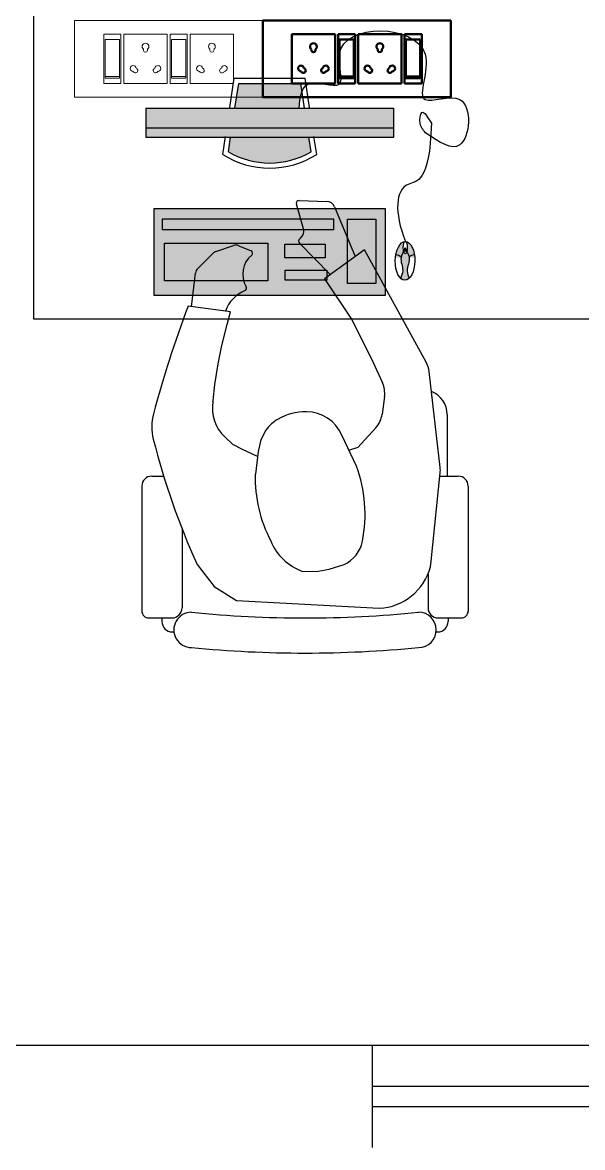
# Model space of a CAD drawing. Extents: x 11369658 to 11598203, y -3946797 to -3787209.
# Drawn here: x 11401377 to 11402474, y -3910676 to -3908473 of the extents above; entities that cross this region are included whole.
import ezdxf

# ---------------------------------------------------------------- set-up
doc = ezdxf.new("R2010")
doc.units = 0
doc.header["$MEASUREMENT"] = 0
doc.layers.get('0').update_dxf_attribs({"linetype": 'CONTINUOUS'})
doc.layers.add('ELE-2NOS OF 6-16 RAW POWER SOCKET', color=1, linetype='CONTINUOUS', lineweight=20)
doc.layers.add('ELE. 2N0S OF 6-16 UPS SOCKETS', color=191, linetype='CONTINUOUS', lineweight=15)

# ---------------------------------------------------------------- blocks, each defined once
blk = doc.blocks.new('6 MODULES RAW POWER')
at = {"layer": 'ELE-2NOS OF 6-16 RAW POWER SOCKET', "color": 1, "ltscale": 300}
for p, q in [((-6.077552437089629, 92.02330625927728), (-6.077552437089629, 19.72622087714798)), ((-6.077552437089629, 92.02330625927728), (-6.077552437089629, 19.72622087714798)), ((19.10981924441008, 92.02330625927728), (-6.077552437089629, 92.02330625927728)), ((-6.077552437089629, 92.02330625927728), (19.10981924441008, 92.02330625927728)), ((-3.978604796958763, 84.15225260881304), (-3.978604796958763, 27.59727452761222)), ((17.01087160434992, 84.15225260881304), (-3.978604796958763, 84.15225260881304)), ((17.01087160434992, 27.59727452761222), (17.01087160434992, 84.15225260881304)), ((19.10981924441008, 19.72622087714798), (19.10981924441008, 92.02330625927728)), ((23.30771452467181, 92.02330625927728), (86.64348098579245, 92.02330625927728)), ((23.30771452467181, 19.72622087714798), (23.30771452467181, 92.02330625927728)), ((86.64348098579245, 92.02330625927728), (86.64348098579245, 19.72622087714798)), ((90.8413762660542, 92.02330625927728), (90.8413762660542, 19.72622087714798)), ((90.8413762660542, 92.02330625927728), (90.8413762660542, 19.72622087714798)), ((116.0287479475539, 92.02330625927728), (90.8413762660542, 92.02330625927728)), ((90.8413762660542, 92.02330625927728), (116.0287479475539, 92.02330625927728)), ((92.94032390618506, 84.15225260881304), (92.94032390618506, 27.59727452761222)), ((113.9298003074937, 84.15225260881304), (92.94032390618506, 84.15225260881304)), ((113.9298003074937, 27.59727452761222), (113.9298003074937, 84.15225260881304)), ((116.0287479475539, 19.72622087714798), (116.0287479475539, 92.02330625927728)), ((120.2266432278156, 19.72622087714798), (120.2266432278156, 92.02330625927728)), ((120.2266432278156, 92.02330625927728), (183.5624096890423, 92.02330625927728)), ((183.5624096890423, 92.02330625927728), (183.5624096890423, 19.72622087714798)), ((-6.077552437089629, 19.72622087714798), (19.10981924441008, 19.72622087714798)), ((-3.978604796958763, 30.11601169576926), (17.01087160434992, 30.11601169576926)), ((-3.978604796958763, 27.59727452761222), (17.01087160434992, 27.59727452761222)), ((86.64348098579245, 19.72622087714798), (23.30771452467181, 19.72622087714798)), ((90.8413762660542, 19.72622087714798), (116.0287479475539, 19.72622087714798)), ((92.94032390618506, 30.11601169576926), (113.9298003074937, 30.11601169576926)), ((92.94032390618506, 27.59727452761222), (113.9298003074937, 27.59727452761222)), ((183.5624096890423, 19.72622087714798), (120.2266432278156, 19.72622087714798))]:
    blk.add_line(p, q, dxfattribs=at)
blk.add_lwpolyline([(-48.51514274815338, 0), (226, 0), (226, 111.7495271364164), (-48.51514274815338, 111.7495271364164)], close=True, dxfattribs=at)
for centre, radius, start, end in [((54.97559775526749, 73.7217762673341), 4.929470606321248, 307.1583653110645, 232.8416346889353), ((54.97559775526749, 68.79128193582112), 3.141532231910936, 161.4031195230226, 18.59688047697771), ((151.8945264584113, 73.7217762673341), 4.929470606321248, 307.1583653110644, 232.8416346889353), ((151.8945264584113, 68.79128193582112), 3.141532231910936, 161.4031195230224, 18.59688047697779), ((36.9264815646191, 41.762256586412), 4.248024088428537, 5.268912887088972, 272.5100337051845), ((40.27493976849705, 38.84012677893561), 3.427549703521761, 202.6838099297562, 75.09513666300917), ((69.67625574189651, 38.84012677893561), 3.427549703521761, 104.9048633369908, 337.3161900702437), ((73.02471394595122, 41.762256586412), 4.248024088428537, 267.4899662948152, 174.7310871129109), ((133.8454102677629, 41.762256586412), 4.248024088428537, 5.268912887088972, 272.5100337051849), ((137.1938684716409, 38.84012677893561), 3.427549703521761, 202.6838099297564, 75.09513666300917), ((166.5951844452171, 38.84012677893561), 3.427549703521761, 104.9048633369908, 337.3161900702436), ((169.943642649095, 41.762256586412), 4.248024088428537, 267.489966294815, 174.7310871129109)]:
    blk.add_arc(centre, radius, start, end, dxfattribs=at)
blk = doc.blocks.new('6MODULE-UPS')
at = {"layer": 'ELE. 2N0S OF 6-16 UPS SOCKETS', "color": 223, "lineweight": 50}
for p, q in [((-5.704992610775079, 91.87557897313167), (-5.704992610775079, 19.69455388761514)), ((-5.704992610775079, 91.87557897313167), (-5.704992610775079, 19.69455388761514)), ((19.44194516093698, 91.87557897313167), (-5.704992610775079, 91.87557897313167)), ((-5.704992610775079, 91.87557897313167), (19.44194516093698, 91.87557897313167)), ((-3.609414463126527, 84.01716091947607), (-3.609414463126527, 27.55297194127075)), ((17.34636701335901, 84.01716091947607), (-3.609414463126527, 84.01716091947607)), ((17.34636701335901, 27.55297194127075), (17.34636701335901, 84.01716091947607)), ((19.44194516093698, 19.69455388761514), (19.44194516093698, 91.87557897313167)), ((23.63310145623409, 91.87557897313167), (86.86719344731458, 91.87557897313167)), ((23.63310145623409, 19.69455388761514), (23.63310145623409, 91.87557897313167)), ((86.86719344731458, 91.87557897313167), (86.86719344731458, 19.69455388761514)), ((91.05834974261168, 91.87557897313167), (91.05834974261168, 19.69455388761514)), ((91.05834974261168, 91.87557897313167), (91.05834974261168, 19.69455388761514)), ((116.2052875143237, 91.87557897313167), (91.05834974261168, 91.87557897313167)), ((91.05834974261168, 91.87557897313167), (116.2052875143237, 91.87557897313167)), ((93.15392789026023, 84.01716091947607), (93.15392789026023, 27.55297194127075)), ((114.1097093667458, 84.01716091947607), (93.15392789026023, 84.01716091947607)), ((114.1097093667458, 27.55297194127075), (114.1097093667458, 84.01716091947607)), ((116.2052875143237, 19.69455388761514), (116.2052875143237, 91.87557897313167)), ((120.3964438096208, 19.69455388761514), (120.3964438096208, 91.87557897313167)), ((120.3964438096208, 91.87557897313167), (183.6305358008073, 91.87557897313167)), ((183.6305358008073, 91.87557897313167), (183.6305358008073, 19.69455388761514)), ((-5.704992610775079, 19.69455388761514), (19.44194516093698, 19.69455388761514)), ((-3.609414463126527, 30.06766571844901), (17.34636701335901, 30.06766571844901)), ((-3.609414463126527, 27.55297194127075), (17.34636701335901, 27.55297194127075)), ((86.86719344731458, 19.69455388761514), (23.63310145623409, 19.69455388761514)), ((91.05834974261168, 19.69455388761514), (116.2052875143237, 19.69455388761514)), ((93.15392789026023, 30.06766571844901), (114.1097093667458, 30.06766571844901)), ((93.15392789026023, 27.55297194127075), (114.1097093667458, 27.55297194127075)), ((183.6305358008073, 19.69455388761514), (120.3964438096208, 19.69455388761514))]:
    blk.add_line(p, q, dxfattribs=at)
blk.add_lwpolyline([(-48.07445681007374, 0), (225.9999999999999, 0), (225.9999999999999, 111.570132860738), (-48.07445681007374, 111.570132860738)], close=True, dxfattribs=at)
for centre, radius, start, end in [((55.25014745180962, 73.60342887925914), 4.921557205418713, 307.1583653110259, 232.8416346889742), ((55.25014745180962, 68.68084959206003), 3.136489052635769, 161.4031195229886, 18.59688047701136), ((152.0134898051964, 73.60342887925914), 4.921557205418713, 307.1583653110257, 232.8416346889744), ((152.0134898051964, 68.68084959206003), 3.136489052635769, 161.4031195229886, 18.59688047701126), ((37.23000595312307, 41.69521460455314), 4.241204630450178, 5.268912887042561, 272.5100337051888), ((40.57308879435281, 38.77777576422159), 3.422047373335929, 202.6838099297566, 75.09513666306366), ((69.92720610912527, 38.77777576422159), 3.422047373335929, 104.9048633369364, 337.3161900702435), ((73.27028895053148, 41.69521460455314), 4.241204630450178, 267.4899662948114, 174.7310871129575), ((133.9933483065098, 41.69521460455314), 4.241204630450178, 5.268912887042561, 272.5100337051888), ((137.3364311477396, 38.77777576422159), 3.422047373335929, 202.6838099297566, 75.09513666306366), ((166.6905484626885, 38.77777576422159), 3.422047373335929, 104.9048633369359, 337.3161900702436), ((170.0336313039182, 41.69521460455314), 4.241204630450178, 267.4899662948116, 174.7310871129575)]:
    blk.add_arc(centre, radius, start, end, dxfattribs=at)

msp = doc.modelspace()

# ---------------------------------------------------------------- hatches: boundary and pattern name
h = msp.add_hatch(color=8)
h.dxf.hatch_style = 1
h.paths.add_polyline_path([(11401942.34256166, -3908725.969291341), (11401938.04662714, -3908697.598370593), (11401784.63849618, -3908697.598370593), (11401780.34256166, -3908725.969291341, 0.2729957283607215)])
edge = h.paths.add_edge_path()
edge.add_spline(control_points=[(11401918.95393517, -3908640.856529093), (11401920.08337628, -3908629.05897674), (11401921.21281739, -3908617.261424386), (11401924.50983076, -3908608.199573725)], knot_values=[0, 0, 0, 0, 28.67475405181993, 28.67475405181993, 28.67475405181993, 28.67475405181993], degree=3, periodic=0)
edge.add_line((11401924.50983076, -3908608.199573725), (11401922.09256166, -3908592.235608348))
edge.add_line((11401922.09256166, -3908592.235608349), (11401800.59256166, -3908592.235608349))
edge.add_line((11401800.59256166, -3908592.235608349), (11401793.23036522, -3908640.856529093))
edge.add_line((11401793.23036522, -3908640.856529093), (11401918.95393517, -3908640.856529093))
h = msp.add_hatch(color=8)
h.dxf.hatch_style = 1
h.paths.add_polyline_path([(11402104.34256139, -3908640.856529093), (11401618.34256166, -3908640.856529093), (11401618.34256166, -3908679.352449848), (11402104.34256158, -3908679.352447499)])
h = msp.add_hatch(color=8)
h.dxf.hatch_style = 1
h.set_gradient(color1=(209, 209, 209), color2=(191, 191, 191), one_color=1, tint=0.75, name='INVCYLINDER')
h.paths.add_polyline_path([(11401618.34256166, -3908697.598370592), (11401618.34256166, -3908679.352449848), (11402104.34256158, -3908679.352447499), (11402104.34256166, -3908697.598370592)])
h = msp.add_hatch(color=8)
h.dxf.hatch_style = 1
h.paths.add_polyline_path([(11402069.15901332, -3908858.039972727), (11402013.49219013, -3908858.039972727), (11402013.49219013, -3908983.881244002), (11402069.15901332, -3908983.881244002)], flags=16)
h.paths.add_polyline_path([(11401857.35135527, -3908905.075260472), (11401655.23619481, -3908905.075260472), (11401655.23619481, -3908978.766888037), (11401857.35135527, -3908978.766888037)], flags=0)
h.paths.add_polyline_path([(11401986.33492173, -3908857.32026067), (11401651.43458704, -3908857.32026067), (11401651.43458704, -3908878.739148076), (11401986.33492173, -3908878.739148076)], flags=16)
h.paths.add_polyline_path([(11402087.57308164, -3908836.972393914), (11401635.11204169, -3908836.972393914), (11401635.11204169, -3909007.370575742), (11402087.57308164, -3909007.370575742)])
h.paths.add_polyline_path([(11401969.69953124, -3908906.816570672), (11401969.69953124, -3908933.486039531), (11401890.92564892, -3908933.486039531), (11401890.92564892, -3908906.816570672)], flags=0)
h.paths.add_polyline_path([(11401651.43458704, -3908878.739148076), (11401651.43458704, -3908857.32026067), (11401986.33492173, -3908857.32026067), (11401986.33492173, -3908878.739148076)], flags=0)
h.paths.add_polyline_path([(11401973.39104257, -3908958.012489569), (11401973.39104257, -3908977.828119098), (11401891.33953214, -3908977.828119098), (11401891.33953214, -3908958.012489568)], flags=16)
h.paths.add_polyline_path([(11402013.49219013, -3908858.039972727), (11402069.15901332, -3908858.039972727), (11402069.15901332, -3908983.881244002), (11402013.49219013, -3908983.881244002)], flags=0)
h.paths.add_polyline_path([(11401857.35135527, -3908905.075260472), (11401857.35135527, -3908978.766888037), (11401655.23619481, -3908978.766888037), (11401655.23619481, -3908905.075260472)], flags=16)
h.paths.add_polyline_path([(11401969.69953124, -3908906.816570672), (11401890.92564892, -3908906.816570672), (11401890.92564892, -3908933.486039531), (11401969.69953124, -3908933.486039531)], flags=16)
h = msp.add_hatch(color=8)
h.dxf.hatch_style = 1
h.set_gradient(color1=(209, 209, 209), color2=(191, 191, 191), one_color=1, tint=0.75, name='INVCYLINDER')
h.paths.add_polyline_path([(11402069.15901332, -3908858.039972727), (11402013.49219013, -3908858.039972727), (11402013.49219013, -3908983.881244002), (11402069.15901332, -3908983.881244002)])
h.paths.add_polyline_path([(11401857.35135527, -3908905.075260472), (11401655.23619481, -3908905.075260472), (11401655.23619481, -3908978.766888037), (11401857.35135527, -3908978.766888037)])
h.paths.add_polyline_path([(11401986.33492173, -3908857.32026067), (11401651.43458704, -3908857.32026067), (11401651.43458704, -3908878.739148076), (11401986.33492173, -3908878.739148076)])
h.paths.add_polyline_path([(11401969.69953124, -3908906.816570672), (11401890.92564892, -3908906.816570672), (11401890.92564892, -3908933.486039531), (11401969.69953124, -3908933.486039531)])
h.paths.add_polyline_path([(11401973.39104257, -3908958.012489568), (11401891.33953214, -3908958.012489568), (11401891.33953214, -3908977.828119098), (11401973.39104257, -3908977.828119098)])
h = msp.add_hatch(color=8)
h.dxf.hatch_style = 1
edge = h.paths.add_edge_path()
edge.add_arc((11402144.78057665, -3908941.248245814), 13.2539179130793, 89.25987450634818, 139.4615277697509, ccw=False)
edge.add_ellipse((11402126.62086894, -3908939.842299941), major_axis=(-0.525802816762088, -38.00888260555163), ratio=0.5040939593623253, start_angle=468.5600004422477, end_angle=540.0000000055695)
edge.add_ellipse((11402126.96075802, -3908913.866274961), major_axis=(-0.1859137336754307, -12.032857611418), ratio=0.3216880064047317, start_angle=-8.270251328212908e-08, end_angle=180.0000000275675, ccw=False)
edge.add_ellipse((11402126.96075802, -3908913.866274961), major_axis=(-0.1859137336754307, -12.032857611418), ratio=0.3216880064047317, start_angle=180.0000000275675, end_angle=359.99999991729754, ccw=False)
edge.add_ellipse((11402126.62086894, -3908939.842299941), major_axis=(-0.525802816762088, -38.00888260555163), ratio=0.5040939593623253, start_angle=540.0000000055695, end_angle=612.3013535246517)
edge.add_arc((11402108.33694495, -3908941.26688539), 13.23356822491556, 38.55279375637838, 89.17477029216798, ccw=False)
edge.add_spline(control_points=[(11402118.68604821, -3908933.019256056), (11402117.40474073, -3908941.405048491), (11402125.12559756, -3908955.851351056), (11402119.78147999, -3908969.091629406), (11402117.81792939, -3908973.956409463)], knot_values=[0.4694720371276528, 0.4694720371276528, 0.4694720371276528, 0.4694720371276528, 1.407483953357447, 1.952313826482736, 1.952313826482736, 1.952313826482736, 1.952313826482736], degree=3, periodic=0)
edge.add_ellipse((11402126.62086894, -3908939.842299941), major_axis=(-0.525802816762088, -38.00888260555163), ratio=0.5040939593623253, start_angle=334.2319715034855, end_angle=385.7680284799418)
edge.add_spline(control_points=[(11402134.47677296, -3908974.186862625), (11402132.65175679, -3908969.272765994), (11402127.61366433, -3908955.707037875), (11402135.97253792, -3908941.20110391), (11402134.70800048, -3908932.63374936)], knot_values=[0.4506270724667458, 0.4506270724667458, 0.4506270724667458, 0.4506270724667458, 0.9954569455912963, 1.954670338081569, 1.954670338081569, 1.954670338081569, 1.954670338081569], degree=3, periodic=0)
h = msp.add_hatch(color=8)
h.dxf.hatch_style = 1
edge = h.paths.add_edge_path()
edge.add_ellipse((11402126.77709504, -3908917.717427751), major_axis=(-0.02806017541154706, -4.098024485273234), ratio=0.2661020917250116, start_angle=0, end_angle=360)

# ---------------------------------------------------------------- linework, layer by layer
at = {"color": 8, "lineweight": 25, "ltscale": 500}
for p, q in [((11401398.87709057, -3909053.896902251, -0.001307588085182942), (11401398.87709057, -3908453.896902251, -0.001307588085182942)), ((11403698.73550973, -3909053.896902251, -0.001307588085182942), (11401398.87709057, -3909053.896902251, -0.001307588085182942)), ((11410377.47250969, -3910476.337495664), (11396277.47251001, -3910476.337495664)), ((11403177.47251, -3910476.337495664), (11401527.47251, -3910476.337495664)), ((11402062.01610825, -3910476.337495664), (11402062.01610825, -3910676.337495663))]:
    msp.add_line(p, q, dxfattribs=at)
at = {"color": 8, "lineweight": 25}
for p, q in [((11401783.2194802, -3908639.340677467), (11401791.88527683, -3908582.110608349)), ((11401791.88527683, -3908582.110608349), (11401930.79984649, -3908582.110608349)), ((11401939.46564312, -3908639.340677467), (11401930.79984649, -3908582.110608349)), ((11401793.23036522, -3908640.856529093), (11401800.59256166, -3908592.235608349)), ((11401800.59256166, -3908592.235608349), (11401922.09256166, -3908592.235608349)), ((11401929.45475811, -3908640.856529093), (11401922.09256166, -3908592.235608349)), ((11401618.34256166, -3908640.856529093), (11402104.34256166, -3908640.856529093)), ((11401618.34256166, -3908640.856529093), (11401618.34256166, -3908697.598370592)), ((11402104.34256166, -3908697.598370592), (11402104.34256139, -3908640.856529093)), ((11401618.34256166, -3908679.352449848), (11402104.34256153, -3908679.352447499)), ((11401618.34256166, -3908697.598370592), (11402104.34256166, -3908697.598370592)), ((11401769.33048394, -3908731.065448991), (11401774.62761116, -3908696.082518967)), ((11401780.34256166, -3908725.969291337), (11401784.63849618, -3908697.598370592)), ((11401942.34256166, -3908725.969291337), (11401938.04662714, -3908697.598370592)), ((11401953.35463939, -3908731.065448991), (11401948.05751216, -3908696.082518967)), ((11401919.18243549, -3908821.364273857), (11401973.15295075, -3908823.275250881)), ((11401635.11204169, -3908836.972393914), (11402087.57308164, -3908836.972393914)), ((11401635.11204169, -3909007.370575742), (11401635.11204169, -3908836.972393914)), ((11401927.49240819, -3908877.083460325), (11401913.53739653, -3908828.5931571)), ((11401988.22576535, -3908833.688317795), (11402029.02213234, -3908930.974268044)), ((11402087.57308164, -3908836.972393914), (11402087.57308164, -3909007.370575742)), ((11401651.43458704, -3908857.32026067), (11401986.33492173, -3908857.32026067)), ((11401651.43458704, -3908878.739148076), (11401651.43458704, -3908857.32026067)), ((11401986.33492173, -3908857.32026067), (11401986.33492173, -3908878.739148076)), ((11402013.49219013, -3908858.039972727), (11402069.15901332, -3908858.039972727)), ((11402013.49219013, -3908983.881244002), (11402013.49219013, -3908858.039972727)), ((11402069.15901332, -3908858.039972727), (11402069.15901332, -3908983.881244002)), ((11401986.33492173, -3908878.739148076), (11401651.43458704, -3908878.739148076)), ((11401655.23619481, -3908905.075260472), (11401857.35135527, -3908905.075260472)), ((11401655.23619481, -3908978.766888037), (11401655.23619481, -3908905.075260472)), ((11401755.49490804, -3908921.552520587), (11401790.55994361, -3908909.705454084)), ((11401800.92838187, -3908910.052223479), (11401824.79229873, -3908919.936541298)), ((11401857.35135527, -3908905.075260472), (11401857.35135527, -3908978.766888037)), ((11401890.92564892, -3908906.816570672), (11401969.69953124, -3908906.816570672)), ((11401890.92564892, -3908933.486039531), (11401890.92564892, -3908906.816570672)), ((11401980.07979633, -3908966.528043597), (11401919.51187474, -3908904.844133596)), ((11401920.038267, -3908896.432311988), (11401921.70718823, -3908895.111367187)), ((11401969.69953124, -3908906.816570672), (11401969.69953124, -3908933.486039531)), ((11401720.25162712, -3908954.926424827), (11401749.73290586, -3908925.149777955)), ((11401969.69953124, -3908933.486039531), (11401890.92564892, -3908933.486039531)), ((11402046.76445287, -3908918.334642441), (11401968.72230229, -3908975.184176128)), ((11402167.91646361, -3909138.335420479), (11402046.76445287, -3908918.334642441)), ((11401857.35135527, -3908978.766888037), (11401655.23619481, -3908978.766888037)), ((11401708.10914969, -3909029.461955054), (11401716.08905094, -3908963.534076286)), ((11401891.33953214, -3908958.012489568), (11401973.39104257, -3908958.012489568)), ((11401891.33953214, -3908977.828119098), (11401891.33953214, -3908958.012489568)), ((11401973.39104257, -3908977.828119098), (11401891.33953214, -3908977.828119098)), ((11401968.72230229, -3908975.184176128), (11402021.31315928, -3909053.939465042)), ((11401973.39104257, -3908958.012489568), (11401973.39104257, -3908977.828119098)), ((11402069.15901332, -3908983.881244002), (11402013.49219013, -3908983.881244002)), ((11402087.57308164, -3909007.370575742), (11401635.11204169, -3909007.370575742)), ((11401784.17576608, -3909039.733669942), (11401701.39297151, -3909028.706102614)), ((11401777.8352959, -3909064.064474978), (11401784.17576608, -3909039.733669942)), ((11401767.21883414, -3909105.245118593), (11401777.8352959, -3909064.064474978)), ((11402021.31315928, -3909053.939465042), (11402060.41484785, -3909130.575492267)), ((11401760.14791074, -3909141.453947176), (11401767.21883414, -3909105.245118593)), ((11402060.41484785, -3909130.575492267), (11402082.27546562, -3909178.682786)), ((11401753.79012567, -3909181.921452456), (11401760.14791074, -3909141.453947176)), ((11402195.33382438, -3909344.422776765), (11402173.69407579, -3909156.434900133)), ((11401750.26474063, -3909213.158466005), (11401753.79012567, -3909181.921452456)), ((11401749.90834969, -3909215.426905708), (11401750.26474063, -3909213.158466005)), ((11402086.23162892, -3909205.665008832), (11402081.53917831, -3909240.121842494)), ((11402208.94620908, -3909240.758622218), (11402208.94620908, -3909361.446576393)), ((11401788.9829821, -3909299.496095143), (11401773.35439866, -3909284.600803363)), ((11401853.7807163, -3909271.09244538), (11401843.85723956, -3909290.266567175)), ((11402031.5902504, -3909342.013479449), (11402002.91874499, -3909280.975349271)), ((11402068.99933094, -3909266.786220652), (11402033.71147794, -3909305.136302001)), ((11401808.15710389, -3909309.419571889), (11401788.9829821, -3909299.496095143)), ((11401837.68234426, -3909322.678697116), (11401808.15710389, -3909309.419571889)), ((11401843.85723956, -3909290.266567175), (11401838.90557784, -3909312.986227331)), ((11402033.71147794, -3909305.136302001), (11402017.32953007, -3909310.485185854)), ((11401838.90557784, -3909312.986227331), (11401833.26093111, -3909357.712409307)), ((11401630.47845686, -3909361.446576393), (11401653.59794741, -3909361.446576393)), ((11402177.62670048, -3909527.937736874), (11402195.39858851, -3909355.076574365)), ((11402194.74368743, -3909361.446576393), (11402230.47518032, -3909361.446576393)), ((11401610.80643314, -3909381.118600113), (11401610.80643314, -3909625.593809552)), ((11402250.14720404, -3909381.118600113), (11402250.14720404, -3909625.593809552)), ((11401689.49452802, -3909464.2792673), (11401689.49452802, -3909619.460929538)), ((11402176.22793836, -3909539.021032618), (11402177.62670048, -3909527.937736874)), ((11401719.05543393, -3909534.678434999), (11401752.45201581, -3909577.245048649)), ((11401925.97754455, -3909547.957004165), (11401956.50141976, -3909547.22371251)), ((11401956.50141976, -3909547.22371251), (11401977.79480325, -3909543.65802083)), ((11401977.79480325, -3909543.65802083), (11402006.89240179, -3909534.407375782)), ((11402171.45910916, -3909553.160465989), (11402171.45910916, -3909619.460929538)), ((11401752.45201581, -3909577.245048649), (11401796.48521277, -3909604.8962172)), ((11401796.48521277, -3909604.8962172), (11402076.04661477, -3909620.100519759)), ((11401624.23339587, -3909639.020772289), (11401669.93468527, -3909639.020772289)), ((11401650.15048058, -3909639.020772289), (11401650.15048058, -3909646.22219452)), ((11402191.01895191, -3909639.020772289), (11402236.7202413, -3909639.020772289)), ((11402210.8031566, -3909639.020772289), (11402210.8031566, -3909646.22219452)), ((11401670.33711882, -3909666.408832761), (11401673.68561621, -3909666.408832761)), ((11402187.26802096, -3909666.408832761), (11402190.61651836, -3909666.408832761))]:
    msp.add_line(p, q, dxfattribs=at)
at = {"color": 8, "lineweight": 25, "ltscale": 2}
for p, q in [((11402062.01610825, -3910556.337495663), (11402962.01610825, -3910556.337495663)), ((11402062.01610825, -3910596.337495663), (11402962.01610825, -3910596.337495663))]:
    msp.add_line(p, q, dxfattribs=at)
at = {"color": 8}
for centre, radius, start, end in [((11401861.34256166, -3908588.671648683), 169.535296654641, 237.1302491888422, 302.8697508111578), ((11401861.34256166, -3908588.671648683), 159.4102966545111, 239.4611315155331, 300.5388684844668), ((11402108.26747168, -3908941.263871632), 13.23356822491399, 37.53466791433317, 89.17477031798909), ((11402144.71110338, -3908941.245232071), 13.25391791307647, 89.25987452545729, 139.5773125373952)]:
    msp.add_arc(centre, radius, start, end, dxfattribs=at)
for centre, major_axis, ratio, start_param, end_param in [((11401918.98195674, -3908827.026268544), (-4.006143755127276, 4.006143755127276), 0.9999999999974479, -0.8207911740012417, 1.065615583324973), ((11401972.55151448, -3908840.261234944), (12.01843126551719, 12.01843126551718), 0.9999999999947531, 5.894858135961113, 7.033190459859596), ((11401911.15872758, -3908881.78412599), (-12.01843126551086, 12.01843126551086), 0.999999999997271, 3.02572863171329, 4.207208236616966), ((11401795.28247831, -3908923.683247434), (10.43266602920556, 10.43266602920555), 0.9999999999960529, 0.3927148266729633, 1.111217006075092), ((11401923.55442055, -3908900.874725721), (4.006143755270711, 4.006143755270711), 0.9999999999743615, 1.454932304595088, 3.132464305050353), ((11401760.21744274, -3908935.530313937), (-10.43266602897516, 10.43266602897516), 0.999999999912298, -0.4595793206430923, 0.004984408294133047), ((11401856.75667569, -3908965.665220154), (34.21713678074433, 34.21713678074433), 0.9999999999989412, 1.473298528755347, 2.900346572712943), ((11401822.91033088, -3908924.480215949), (-3.477555343015624, 3.477555343015624), 0.9999999999915961, 3.044094855653947, 5.105103806606749), ((11401730.73616401, -3908965.306960808), (10.43266602946368, 10.43266602946367), 0.9999999999528298, 1.575780734899619, 2.235740591603472), ((11401839.83186637, -3909061.913701041), (-49.13304974877249, 49.13304974877249), 0.9999999999936962, -0.389622102972778, 0.4407300292502034), ((11401811.14783853, -3908993.262567886), (3.477555343100192, 3.477555343100192), 0.9999999999919089, 4.322766877968167, 6.041939226079814), ((11403725.24184835, -3909797.594830095), (-1530.874611381042, 1530.874611381042), 0.9999999999995481, 0.4223262155097159, 0.5245935870778934), ((11402124.83665314, -3909162.058998675), (34.77555343005707, 34.77555343005707), 0.9999999999679606, 5.612395169923266, 6.00115919147198), ((11402037.5013678, -3909199.028753581), (-34.77555343070138, 34.77555343070138), 0.9999999999998906, 3.791640000796293, 4.353509187224194), ((11402160.54742723, -3909240.758622218), (34.22310684753789, 34.22310684753789), 0.999999999997405, 5.497787143808054, 6.694930219704961), ((11401827.64292937, -3909227.639661262), (55.64088548841531, 55.64088548841531), 0.9999999999964655, 2.20035991427841, 3.165611577462399), ((11401728.50569961, -3909264.699416316), (-69.55110686109333, 69.55110686109333), 0.9999999999922975, 0.5245935870583583, 1.034846285015163), ((11401930.96916731, -3909340.533122515), (74.35663504840407, 74.35663504840407), 0.9999999999974537, 0.7645531225306312, 1.316959407794083), ((11401933.07872593, -3909311.69896924), (-53.95168711967325, 53.95168711967325), 0.9999999999976942, 4.341425852189625, 5.496708926158713), ((11402032.80891719, -3909233.485587243), (-34.77555343013053, 34.77555343013053), 0.9999999999582736, 3.183153637553742, 3.791640000786194), ((11401915.57617099, -3909316.644818289), (-54.28488232309837, 54.28488232309837), 0.9999999999751112, -0.2689542873441662, 0.1501734423627026), ((11403088.51044018, -3908918.232573571), (-401.5093995956751, 1447.136039318336), 0.9999999999909284, 1.549600955835268, 1.723122804880483), ((11401773.25603119, -3909436.095707735), (-194.4068343640644, 194.4068343640644), 0.9999999999988733, 3.733549878637727, 4.276248965256602), ((11402146.47640172, -3909350.046875307), (-34.77555343737897, 34.77555343737897), 0.9999999999833574, 3.824540584579742, 4.04159884315724), ((11401630.47845686, -3909381.118600113), (13.91022137199913, 13.91022137199913), 0.9999999999948043, 0.7853981635004749, 2.356194490156271), ((11402098.90958527, -3909364.275317811), (259.3372468388578, 59.8341584681482), 0.9999999999800571, 2.8904456845149, 3.399922006625582), ((11402230.47518032, -3909381.118600113), (13.91022137215406, 13.91022137215406), 0.999999999995628, 5.497787143712999, 7.068583470445316), ((11401960.5575134, -3909449.088138426), (74.06357693963052, 74.06357693963052), 0.9999999999983372, 2.740689677352394, 3.590533477553175), ((11401980.85339745, -3909476.572232713), (-44.84937859720976, 44.84937859720976), 0.9999999999894806, 2.779238056234062, 3.730613084799458), ((11402070.9677837, -3909511.393684717), (-76.95118748228145, 76.95118748228145), 0.9999999999992523, 2.402880979961421, 3.670313084951893), ((11401624.23339587, -3909625.593809552), (9.49429640135406, 9.49429640135406), 0.9999999999825854, 2.356194490232684, 3.926990817143088), ((11401669.93468527, -3909619.460929538), (-13.83089744787387, 13.83089744787387), 0.9999999999889967, 2.356194490220512, 3.926990816959075), ((11401708.05626196, -3909662.495053211), (-24.46077430792046, 24.46077430792046), 0.999999999999804, -0.7853981634546576, 2.356194490230321), ((11401930.47681859, -3907408.745853853), (-42.14465543558873, 2229.876687132462), 0.9999999999972996, 3.022800990542071, 3.222588829027648), ((11402152.89737521, -3909662.495053211), (-24.46077430792046, 24.46077430792046), 0.999999999999804, 2.356194490230321, 5.497787143724929), ((11402191.01895191, -3909619.460929538), (-13.83089744804299, 13.83089744804299), 0.9999999999877724, 0.7853981633025575, 2.356194490219899), ((11402236.7202413, -3909625.593809552), (-9.49429640135406, 9.49429640135406), 0.9999999999825854, 2.356194490232684, 3.926990817143088), ((11401670.33711882, -3909646.22219452), (-14.27410878911319, 14.27410878911319), 0.9999999999968345, 0.7853981634316538, 2.356194490223385), ((11402190.61651836, -3909646.22219452), (14.27410878911319, 14.27410878911319), 0.9999999999968345, 3.926990817021447, 5.497787143747932), ((11401930.47681859, -3907408.984493228), (-2298.147646198772, 58.35321411910462), 0.9999999999980429, 1.499279347677732, 1.693085220843977)]:
    msp.add_ellipse(centre, major_axis=major_axis, ratio=ratio, start_param=start_param, end_param=end_param, dxfattribs=at)
for centre, major_axis, ratio in [((11402126.55139568, -3908939.839286199), (-0.5258028167620815, -38.00888260555113), 0.5040939593623253), ((11402126.89128476, -3908913.863261219), (-0.1859137336754327, -12.03285761141819), 0.3216880064047317), ((11402126.77709504, -3908917.717427751), (-0.028060175411547, -4.098024485273249), 0.2661020917250114)]:
    msp.add_ellipse(centre, major_axis=major_axis, ratio=ratio, dxfattribs=at)
for points in [[(11401918.95393517, -3908640.856529093), (11401937.02277993, -3908593.360608349), (11401997.63837691, -3908593.360608349), (11401997.63837691, -3908535.143098867), (11402165.7938677, -3908535.143098867), (11402165.7938677, -3908623.862300992), (11402233.81169325, -3908623.862300992), (11402233.81169325, -3908712.581503118), (11402168.87302924, -3908690.872622427)], [(11402168.87302924, -3908690.872622427), (11402156.11312244, -3908670.650272133), (11402159.30344106, -3908649.098300815), (11402178.17437486, -3908670.304295465)], [(11402123.63209873, -3908920.802435564), (11402118.6174984, -3908933.010205659), (11402121.87534281, -3908959.196242841), (11402117.74845612, -3908973.953395721)], [(11402129.94474343, -3908920.858118303), (11402134.63841505, -3908932.629975837), (11402130.69020566, -3908959.318184874), (11402134.4072997, -3908974.183848867)]]:
    msp.add_spline(points, degree=3, dxfattribs=at)
msp.add_open_spline([(11402178.17437486, -3908670.304295465), (11402174.92816098, -3908788.812558251), (11402108.97722878, -3908773.174445366), (11402104.93304824, -3908844.004837756), (11402127.0771985, -3908901.830403593)], degree=3, knots=[0, 0, 0, 0, 1.55833911271002, 3.964450640453975, 3.964450640453975, 3.964450640453975, 3.964450640453975], dxfattribs=at)

# ---------------------------------------------------------------- block references
at = {"layer": 'ELE-2NOS OF 6-16 RAW POWER SOCKET', "xscale": 1.34228755900615, "yscale": 1.34228755900615, "zscale": 1.34228755900615}
msp.add_blockref('6 MODULES RAW POWER', (11401544.17275928, -3908618.932685073, -0.001307588085182942), dxfattribs=at)
at = {"layer": 'ELE. 2N0S OF 6-16 UPS SOCKETS', "xscale": -1.344445831101533, "yscale": 1.344445831101533, "zscale": 1.344445831101533, "rotation": 359.9999999999996}
msp.add_blockref('6MODULE-UPS', (11402151.37450544, -3908618.932685073, -0.001307588085182942), dxfattribs=at)

doc.saveas('drawing.dxf')
